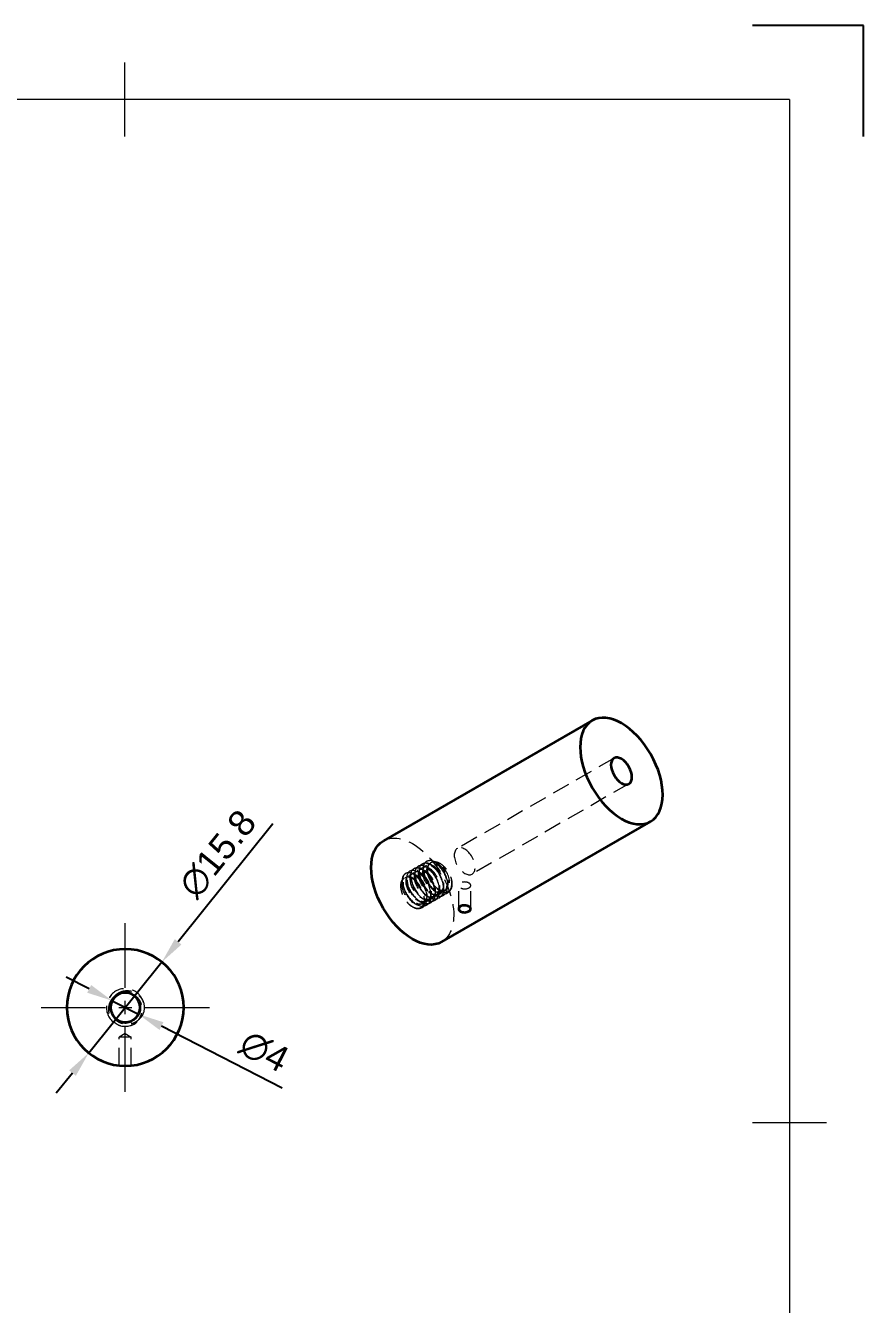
# Model space of a CAD drawing. Header units: millimetres. Extents: x 0 to 210, y 0 to 297.
# Drawn here: x 96.6 to 210, y 123.9 to 297 of the extents above; entities that cross this region are included whole.
import ezdxf

# ---------------------------------------------------------------- set-up
doc = ezdxf.new("R2010")
doc.units = ezdxf.units.MM
doc.header["$LTSCALE"] = 0.75
doc.linetypes.add('CENTER2', pattern=[28.575, 19.05, -3.175, 3.175, -3.175])
doc.linetypes.add('HIDDEN2', pattern=[4.7625, 3.175, -1.5875])
for name, color, linetype, lineweight in [('BORDER', 7, 'Continuous', 18), ('FD_Dimensions', 7, 'Continuous', 18), ('Hidden', 7, 'HIDDEN2', 18), ('Smart Centers', 7, 'CENTER2', 18), ('Visible', 7, 'Continuous', 35)]:
    doc.layers.add(name, color=color, linetype=linetype, lineweight=lineweight)
doc.styles.get("Standard").update_dxf_attribs({"font": 'arial.ttf'})
doc.dimstyles.new('Dim-ISO-25', dxfattribs={"dimtxt": 3.5, "dimasz": 3.5, "dimexe": 2.1, "dimexo": 2.1, "dimgap": 1.4, "dimtad": 1, "dimzin": 12, "dimdsep": 46, "dimtxsty": 'Standard', "dimcen": 0, "dimazin": 3, "dimtp": 0.1, "dimtm": 0.1, "dimtfac": 0.714286, "dimtmove": 0, "dimatfit": 3, "dimfxl": 1, "dimtzin": 12, "dimarcsym": 0})

# ---------------------------------------------------------------- blocks, each defined once
blk = doc.blocks.new('ISO_A4(P)_SHEET')
at = {"layer": 'BORDER'}
for p, q in [((110, 292), (110, 282)), ((200, 287), (20, 287)), ((200, 287), (200, 10)), ((205, 148.5), (195, 148.5))]:
    blk.add_line(p, q, dxfattribs=at)
at = {"layer": 'Defpoints'}
for p, q in [((210, 297), (195, 297)), ((210, 282), (210, 297))]:
    blk.add_line(p, q, dxfattribs=at)
blk = doc.blocks.new('*U7')
at = {"layer": 'Smart Centers', "color": 0, "ltscale": 0.75, "transparency": 16777216}
for p, q in [((0, 2.678906), (0, 11.4)), ((-11.4, 0), (-2.678906, 0)), ((2.678906, 0), (11.4, 0)), ((0, -11.4), (0, -2.678906))]:
    blk.add_line(p, q, dxfattribs=at)
at = {"layer": 'Smart Centers', "color": 0, "linetype": 'Continuous', "ltscale": 0.75, "transparency": 16777216}
for p, q in [((-0.892969, 0), (0.892969, 0)), ((0, -0.892969), (0, 0.892969))]:
    blk.add_line(p, q, dxfattribs=at)
blk = doc.blocks.new('*D16')
at = {"layer": 'Defpoints', "color": 0, "transparency": 16777216}
for p in [(115.043921, 170.285374), (105.137127, 157.977026)]:
    blk.add_point(p, dxfattribs=at)
at = {"layer": 'FD_Dimensions', "color": 0, "lineweight": -2, "transparency": 16777216}
for p, q in [((130.080922, 188.967566), (117.238464, 173.011907)), ((105.137127, 157.977026), (115.043921, 170.285374)), ((102.942583, 155.250493), (100.74804, 152.523961))]:
    blk.add_line(p, q, dxfattribs=at)
at = {"layer": 'FD_Dimensions', "color": 0, "transparency": 16777216}
for points in [[(116.784042, 173.377664), (117.692886, 172.64615), (115.043921, 170.285374)], [(102.488161, 155.616251), (103.397006, 154.884736), (105.137127, 157.977026)]]:
    blk.add_solid(points, dxfattribs=at)
at = {"layer": 'FD_Dimensions', "color": 0, "transparency": 16777216, "insert": (122.597862, 184.909459), "char_height": 3.5, "attachment_point": 5, "rotation": 51.16996281}
blk.add_mtext('∅15.8', dxfattribs=at)
blk = doc.blocks.new('*D17')
at = {"layer": 'Defpoints', "color": 0, "transparency": 16777216}
for p in [(108.311666, 165.045348), (111.869381, 163.217052)]:
    blk.add_point(p, dxfattribs=at)
at = {"layer": 'FD_Dimensions', "color": 0, "lineweight": -2, "transparency": 16777216}
for p, q in [((105.198666, 166.645106), (102.085665, 168.244864)), ((108.311666, 165.045348), (111.869381, 163.217052)), ((131.338953, 153.211719), (114.982382, 161.617294))]:
    blk.add_line(p, q, dxfattribs=at)
at = {"layer": 'FD_Dimensions', "color": 0, "transparency": 16777216}
for points in [[(105.465292, 167.16394), (104.932039, 166.126273), (108.311666, 165.045348)], [(115.249008, 162.136128), (114.715756, 161.098461), (111.869381, 163.217052)]]:
    blk.add_solid(points, dxfattribs=at)
at = {"layer": 'FD_Dimensions', "color": 0, "transparency": 16777216, "insert": (128.887772, 158.16463), "char_height": 3.5, "attachment_point": 5, "rotation": 332.80155001}
blk.add_mtext('∅4', dxfattribs=at)

msp = doc.modelspace()

# ---------------------------------------------------------------- linework, layer by layer
at = {"layer": 'Hidden', "extrusion": (0.707107, 0.407196, 0.578093)}
for p, q in [((176.248, 197.863), (155.035, 185.648)), ((178.244, 194.397), (157.031, 182.181)), ((150.277, 183.554), (150.324, 183.581)), ((150.843, 183.88), (150.89, 183.907)), ((151.292, 183.627), (151.441, 183.713)), ((147.905, 181.677), (148.054, 181.763)), ((148.014, 182.251), (148.061, 182.278)), ((148.463, 181.998), (148.62, 182.089)), ((148.58, 182.577), (148.627, 182.604)), ((149.029, 182.324), (149.186, 182.414)), ((149.146, 182.902), (149.193, 182.93)), ((149.595, 182.65), (149.751, 182.74)), ((149.711, 183.228), (149.758, 183.255)), ((150.16, 182.976), (150.317, 183.066)), ((150.726, 183.301), (150.883, 183.392)), ((155.221, 177.473), (155.221, 180.644)), ((156.844, 177.473), (156.844, 180.644)), ((150.293, 178.166), (150.45, 178.257)), ((150.859, 178.492), (151.016, 178.582)), ((151.418, 178.303), (151.465, 178.33)), ((151.425, 178.818), (151.582, 178.908)), ((151.983, 178.628), (152.031, 178.655)), ((151.99, 179.144), (152.147, 179.234)), ((152.549, 178.954), (152.596, 178.981)), ((152.556, 179.469), (152.713, 179.56)), ((153.115, 179.28), (153.162, 179.307)), ((153.122, 179.795), (153.279, 179.885)), ((153.681, 179.606), (153.728, 179.633)), ((150.286, 177.651), (150.333, 177.678)), ((150.852, 177.977), (150.899, 178.004))]:
    msp.add_line(p, q, dxfattribs=at)
at = {"layer": 'Hidden'}
for p, q in [((110.091, 160.619), (109.279, 160.131)), ((110.902, 160.131), (109.279, 160.131)), ((109.279, 156.273), (109.279, 160.131)), ((110.091, 160.619), (110.902, 160.131)), ((110.902, 156.273), (110.902, 160.131))]:
    msp.add_line(p, q, dxfattribs=at)
for start, end in [(229.92467, 130.07533), (130.07533, 229.92467)]:
    msp.add_arc((110.091, 164.131), 2.117, start, end, dxfattribs=at)
at = {"layer": 'Hidden', "extrusion": (0, 0, -1)}
msp.add_arc((-110.091, 164.131), 2.56, 165.01945, 194.98055, dxfattribs=at)
at = {"layer": 'Hidden', "extrusion": (2e-16, -6e-16, -1)}
for centre, major_axis, ratio, start_param, end_param in [((148.962, 179.842), (-3.942, 6.846), 0.5780931, 0, 3.1415927), ((156.033, 180.644), (-0.812, 0), 0.5758617, 4.712389, 10.9955743)]:
    msp.add_ellipse(centre, major_axis=major_axis, ratio=ratio, start_param=start_param, end_param=end_param, dxfattribs=at)
msp.add_ellipse((156.033, 183.914), major_axis=(-0.998, 1.733), ratio=0.5780931, dxfattribs=at)
at = {"layer": 'Hidden'}
for centre, major_axis, start_param, end_param in [((152.497, 181.878), (-1.056, 1.835), -0.0840181, 1.6586818), ((152.497, 181.878), (-1.056, 1.835), 1.6586818, 6.1991672), ((148.962, 179.842), (-1.056, 1.835), 4.6283709, 6.3710708), ((148.962, 179.842), (-1.278, 2.218), 2.0966683, 2.6195881)]:
    msp.add_ellipse(centre, major_axis=major_axis, ratio=0.5780931, start_param=start_param, end_param=end_param, dxfattribs=at)
at = {"layer": 'Hidden', "extrusion": (0, -6e-16, -1)}
msp.add_ellipse((152.497, 181.878), major_axis=(-1.278, 2.218), ratio=0.5780931, start_param=2.0928009, end_param=2.6157207, dxfattribs=at)
at = {"layer": 'Hidden'}
for points, knots in [([(151.534, 181.109), (151.075, 181.748), (150.844, 182.544), (150.944, 183.072), (151.043, 183.599), (151.466, 183.832), (151.975, 183.639), (152.504, 183.438), (153.097, 182.782), (153.402, 182.026), (153.698, 181.296), (153.709, 180.51), (153.414, 180.072), (153.114, 179.626), (152.509, 179.563), (151.909, 179.904), (151.31, 180.245), (150.745, 180.971), (150.499, 181.68), (150.254, 182.388), (150.339, 183.041), (150.689, 183.278), (151.039, 183.515), (151.634, 183.325), (152.137, 182.799), (152.64, 182.273), (153.024, 181.439), (153.066, 180.731), (153.108, 180.025), (152.806, 179.478), (152.302, 179.373), (151.799, 179.268), (151.12, 179.607), (150.606, 180.2), (150.093, 180.791), (149.769, 181.605), (149.789, 182.199), (149.808, 182.793), (150.167, 183.138), (150.658, 183.041), (151.148, 182.945), (151.743, 182.412), (152.113, 181.714), (152.482, 181.017), (152.606, 180.188), (152.402, 179.653), (152.198, 179.119), (151.676, 178.903), (151.091, 179.108), (150.507, 179.314), (149.888, 179.929), (149.54, 180.622), (149.193, 181.313), (149.132, 182.048), (149.372, 182.431), (149.611, 182.813), (150.137, 182.826), (150.658, 182.452), (151.18, 182.078), (151.67, 181.332), (151.853, 180.595), (152.04, 179.846), (151.898, 179.144), (151.485, 178.856), (151.074, 178.57), (150.414, 178.708), (149.841, 179.187), (149.269, 179.664), (148.81, 180.454), (148.691, 181.126), (148.571, 181.796), (148.794, 182.314), (149.222, 182.395), (149.648, 182.476), (150.257, 182.118), (150.709, 181.5), (151.159, 180.883), (151.43, 180.037), (151.362, 179.395), (151.293, 178.755), (150.889, 178.348), (150.343, 178.377), (149.797, 178.406), (149.134, 178.868), (148.683, 179.512), (148.224, 180.166), (148.006, 180.973), (148.126, 181.492), (148.245, 182.008), (148.691, 182.211), (149.209, 181.985), (149.724, 181.76), (150.284, 181.12), (150.577, 180.391), (150.876, 179.647), (150.879, 178.848), (150.567, 178.416), (150.259, 177.99), (149.659, 177.941), (149.067, 178.284), (148.466, 178.631), (147.903, 179.364), (147.663, 180.074), (147.437, 180.743), (147.505, 181.36), (147.816, 181.616)], [-39.2699082, -39.2699082, -39.2699082, -39.2699082, -38.1569312, -38.1569312, -38.1569312, -37.0445457, -37.0445457, -37.0445457, -35.8869036, -35.8869036, -35.8869036, -34.7683664, -34.7683664, -34.7683664, -33.6322641, -33.6322641, -33.6322641, -32.4983892, -32.4983892, -32.4983892, -31.3666545, -31.3666545, -31.3666545, -30.2369745, -30.2369745, -30.2369745, -29.1092651, -29.1092651, -29.1092651, -27.9834439, -27.9834439, -27.9834439, -26.8594295, -26.8594295, -26.8594295, -25.7371422, -25.7371422, -25.7371422, -24.6165032, -24.6165032, -24.6165032, -23.497435, -23.497435, -23.497435, -22.3798612, -22.3798612, -22.3798612, -21.2637065, -21.2637065, -21.2637065, -20.1488965, -20.1488965, -20.1488965, -19.0353575, -19.0353575, -19.0353575, -17.9230171, -17.9230171, -17.9230171, -16.8081925, -16.8081925, -16.8081925, -15.6743481, -15.6743481, -15.6743481, -14.5447001, -14.5447001, -14.5447001, -13.4189114, -13.4189114, -13.4189114, -12.2966565, -12.2966565, -12.2966565, -11.17762, -11.17762, -11.17762, -10.0614958, -10.0614958, -10.0614958, -8.9479855, -8.9479855, -8.9479855, -7.8355748, -7.8355748, -7.8355748, -6.7059382, -6.7059382, -6.7059382, -5.5837044, -5.5837044, -5.5837044, -4.4676053, -4.4676053, -4.4676053, -3.3295297, -3.3295297, -3.3295297, -2.2075762, -2.2075762, -2.2075762, -1.0703596, -1.0703596, -1.0703596, 0, 0, 0, 0]), ([(149.43, 177.551), (150.08, 177.405), (150.623, 177.728), (150.812, 178.373), (151.001, 179.019), (150.83, 179.961), (150.397, 180.756), (149.965, 181.55), (149.288, 182.166), (148.709, 182.316), (148.13, 182.466), (147.673, 182.144), (147.573, 181.515), (147.469, 180.865), (147.754, 179.915), (148.298, 179.156), (148.837, 178.407), (149.606, 177.878), (150.241, 177.842), (150.874, 177.806), (151.346, 178.265), (151.439, 178.998), (151.532, 179.731), (151.245, 180.707), (150.735, 181.454), (150.227, 182.199), (149.52, 182.685), (148.979, 182.68), (148.439, 182.675), (148.089, 182.183), (148.118, 181.455), (148.146, 180.727), (148.55, 179.796), (149.149, 179.126), (149.747, 178.458), (150.515, 178.079), (151.092, 178.184), (151.669, 178.29), (152.033, 178.874), (152.023, 179.662), (152.013, 180.448), (151.632, 181.405), (151.08, 182.075), (150.529, 182.744), (149.832, 183.101), (149.344, 182.981), (148.856, 182.862), (148.597, 182.272), (148.709, 181.507), (148.82, 180.743), (149.297, 179.836), (149.925, 179.234), (150.552, 178.633), (151.304, 178.361), (151.835, 178.559), (152.365, 178.756), (152.653, 179.414), (152.576, 180.225), (152.499, 181.036), (152.062, 181.966), (151.49, 182.578), (150.919, 183.19), (150.238, 183.46), (149.789, 183.267), (149.331, 183.07), (149.137, 182.4), (149.318, 181.598), (149.499, 180.799), (150.048, 179.905), (150.708, 179.367), (151.366, 178.831), (152.109, 178.672), (152.587, 178.977), (153.064, 179.281), (153.259, 180.035), (153.094, 180.879), (152.928, 181.72), (152.412, 182.616), (151.811, 183.141), (151.213, 183.664), (150.556, 183.797), (150.175, 183.483), (149.795, 183.171), (149.707, 182.428), (149.967, 181.622), (150.228, 180.817), (150.827, 179.984), (151.491, 179.53), (152.169, 179.068), (152.888, 179.022), (153.307, 179.424), (153.724, 179.824), (153.829, 180.649), (153.588, 181.503), (153.347, 182.353), (152.775, 183.198), (152.165, 183.636), (151.557, 184.072), (150.938, 184.088), (150.621, 183.686), (150.299, 183.278), (150.304, 182.455), (150.65, 181.634), (150.991, 180.823), (151.652, 180.048), (152.327, 179.694), (153.007, 179.337), (153.675, 179.424), (154.018, 179.921), (154.261, 180.273), (154.342, 180.818), (154.246, 181.412)], [14.3986269, 14.3986269, 14.3986269, 14.3986269, 15.4599714, 15.4599714, 15.4599714, 16.5207778, 16.5207778, 16.5207778, 17.5810615, 17.5810615, 17.5810615, 18.6415329, 18.6415329, 18.6415329, 19.7361267, 19.7361267, 19.7361267, 20.8179531, 20.8179531, 20.8179531, 21.8978108, 21.8978108, 21.8978108, 22.9757742, 22.9757742, 22.9757742, 24.0519168, 24.0519168, 24.0519168, 25.1263105, 25.1263105, 25.1263105, 26.1990264, 26.1990264, 26.1990264, 27.2701342, 27.2701342, 27.2701342, 28.3397028, 28.3397028, 28.3397028, 29.4077999, 29.4077999, 29.4077999, 30.4744924, 30.4744924, 30.4744924, 31.5398463, 31.5398463, 31.5398463, 32.6039266, 32.6039266, 32.6039266, 33.6667977, 33.6667977, 33.6667977, 34.7285233, 34.7285233, 34.7285233, 35.7891661, 35.7891661, 35.7891661, 36.8487885, 36.8487885, 36.8487885, 37.9300748, 37.9300748, 37.9300748, 39.007535, 39.007535, 39.007535, 40.0814619, 40.0814619, 40.0814619, 41.1521387, 41.1521387, 41.1521387, 42.2198401, 42.2198401, 42.2198401, 43.2848329, 43.2848329, 43.2848329, 44.3473775, 44.3473775, 44.3473775, 45.4077278, 45.4077278, 45.4077278, 46.4879308, 46.4879308, 46.4879308, 47.5609233, 47.5609233, 47.5609233, 48.6278347, 48.6278347, 48.6278347, 49.6897299, 49.6897299, 49.6897299, 50.7677962, 50.7677962, 50.7677962, 51.8331646, 51.8331646, 51.8331646, 52.9071608, 52.9071608, 52.9071608, 53.668535, 53.668535, 53.668535, 53.668535]), ([(148.494, 178.09), (149.144, 177.561), (149.878, 177.399), (150.356, 177.691), (150.834, 177.984), (151.039, 178.719), (150.888, 179.552), (150.737, 180.384), (150.237, 181.282), (149.645, 181.822), (149.052, 182.361), (148.391, 182.522), (147.996, 182.236), (147.588, 181.94), (147.483, 181.179), (147.751, 180.349), (148.015, 179.529), (148.633, 178.678), (149.314, 178.229), (149.992, 177.781), (150.705, 177.754), (151.114, 178.171), (151.523, 178.587), (151.612, 179.427), (151.355, 180.286), (151.098, 181.144), (150.507, 181.983), (149.891, 182.4), (149.275, 182.817), (148.66, 182.795), (148.365, 182.355), (148.071, 181.916), (148.108, 181.079), (148.475, 180.264), (148.841, 179.451), (149.522, 178.694), (150.2, 178.373), (150.877, 178.053), (151.524, 178.182), (151.841, 178.706), (152.158, 179.229), (152.134, 180.125), (151.796, 180.966), (151.459, 181.807), (150.825, 182.56), (150.217, 182.868), (149.61, 183.175), (149.055, 183.027), (148.837, 182.505), (148.62, 181.983), (148.748, 181.109), (149.177, 180.315), (149.604, 179.522), (150.315, 178.842), (150.98, 178.611), (151.645, 178.381), (152.239, 178.61), (152.491, 179.197), (152.744, 179.782), (152.647, 180.702), (152.262, 181.522), (151.878, 182.341), (151.223, 183.029), (150.628, 183.263), (150.021, 183.502), (149.502, 183.259), (149.347, 182.663), (149.192, 182.07), (149.405, 181.153), (149.898, 180.375), (150.388, 179.6), (151.136, 178.997), (151.789, 178.871), (152.441, 178.745), (152.973, 179.1), (153.14, 179.771), (153.308, 180.44), (153.107, 181.396), (152.653, 182.183), (152.199, 182.968), (151.513, 183.553), (150.941, 183.664), (150.371, 183.774), (149.939, 183.409), (149.871, 182.754), (149.802, 182.099), (150.098, 181.183), (150.632, 180.453), (151.176, 179.711), (151.946, 179.195), (152.576, 179.171), (153.201, 179.148), (153.663, 179.611), (153.751, 180.344), (153.838, 181.072), (153.553, 182.036), (153.05, 182.777), (152.55, 183.514), (151.855, 184), (151.316, 184.01), (150.769, 184.02), (150.407, 183.539), (150.426, 182.813), (150.445, 182.096), (150.835, 181.172), (151.423, 180.497), (152.016, 179.816), (152.786, 179.419), (153.372, 179.509), (153.787, 179.573), (154.104, 179.873), (154.246, 180.33)], [13.875707, 13.875707, 13.875707, 13.875707, 14.9370516, 14.9370516, 14.9370516, 15.997858, 15.997858, 15.997858, 17.0581416, 17.0581416, 17.0581416, 18.1186131, 18.1186131, 18.1186131, 19.2132069, 19.2132069, 19.2132069, 20.2950333, 20.2950333, 20.2950333, 21.374891, 21.374891, 21.374891, 22.4528544, 22.4528544, 22.4528544, 23.5289969, 23.5289969, 23.5289969, 24.6033907, 24.6033907, 24.6033907, 25.6761066, 25.6761066, 25.6761066, 26.7472144, 26.7472144, 26.7472144, 27.816783, 27.816783, 27.816783, 28.8848801, 28.8848801, 28.8848801, 29.9515726, 29.9515726, 29.9515726, 31.0169264, 31.0169264, 31.0169264, 32.0810068, 32.0810068, 32.0810068, 33.1438779, 33.1438779, 33.1438779, 34.2056035, 34.2056035, 34.2056035, 35.2662463, 35.2662463, 35.2662463, 36.3258687, 36.3258687, 36.3258687, 37.407155, 37.407155, 37.407155, 38.4846152, 38.4846152, 38.4846152, 39.5585421, 39.5585421, 39.5585421, 40.6292189, 40.6292189, 40.6292189, 41.6969202, 41.6969202, 41.6969202, 42.7619131, 42.7619131, 42.7619131, 43.8244577, 43.8244577, 43.8244577, 44.884808, 44.884808, 44.884808, 45.965011, 45.965011, 45.965011, 47.0380035, 47.0380035, 47.0380035, 48.1049149, 48.1049149, 48.1049149, 49.1668101, 49.1668101, 49.1668101, 50.2448764, 50.2448764, 50.2448764, 51.3102448, 51.3102448, 51.3102448, 52.384241, 52.384241, 52.384241, 53.1456152, 53.1456152, 53.1456152, 53.1456152]), ([(150.107, 180.297), (149.783, 181.014), (149.21, 181.611), (148.704, 181.787), (148.198, 181.963), (147.786, 181.711), (147.7, 181.172), (147.611, 180.611), (147.883, 179.769), (148.385, 179.127), (148.869, 178.507), (149.543, 178.105), (150.07, 178.143), (150.604, 178.182), (150.961, 178.676), (150.964, 179.367), (150.968, 180.058), (150.622, 180.91), (150.131, 181.477), (149.641, 182.042), (149.034, 182.294), (148.654, 182.107), (148.275, 181.921), (148.144, 181.308), (148.348, 180.608), (148.553, 179.91), (149.083, 179.16), (149.674, 178.771), (150.265, 178.382), (150.888, 178.372), (151.23, 178.758), (151.571, 179.142), (151.617, 179.902), (151.36, 180.643), (151.104, 181.384), (150.562, 182.07), (150.038, 182.349), (149.515, 182.627), (149.038, 182.487), (148.878, 182.012), (148.717, 181.538), (148.881, 180.755), (149.301, 180.085), (149.72, 179.417), (150.376, 178.896), (150.94, 178.807), (151.504, 178.718), (151.951, 179.064), (152.064, 179.675), (152.178, 180.285), (151.954, 181.129), (151.528, 181.776), (151.103, 182.422), (150.499, 182.84), (150.048, 182.823), (149.598, 182.805), (149.325, 182.354), (149.389, 181.714), (149.453, 181.074), (149.854, 180.276), (150.4, 179.75), (150.955, 179.214), (151.633, 178.988), (152.088, 179.203), (152.541, 179.417), (152.75, 180.06), (152.622, 180.797), (152.494, 181.531), (152.039, 182.324), (151.518, 182.762), (150.998, 183.199), (150.439, 183.263), (150.156, 182.931), (149.874, 182.6), (149.88, 181.893), (150.19, 181.192), (150.499, 180.493), (151.096, 179.836), (151.685, 179.575), (152.273, 179.316), (152.827, 179.464), (153.074, 179.953), (153.32, 180.442), (153.251, 181.248), (152.919, 181.961), (152.583, 182.685), (151.993, 183.277), (151.485, 183.431), (150.98, 183.584), (150.582, 183.298), (150.52, 182.734), (150.458, 182.174), (150.733, 181.368), (151.217, 180.75), (151.712, 180.12), (152.401, 179.719), (152.93, 179.775), (153.452, 179.83), (153.794, 180.326), (153.793, 181.012), (153.791, 181.707), (153.438, 182.562), (152.944, 183.124), (152.478, 183.653), (151.91, 183.902), (151.534, 183.758)], [2.0087828, 2.0087828, 2.0087828, 2.0087828, 3.1217598, 3.1217598, 3.1217598, 4.2341453, 4.2341453, 4.2341453, 5.3917873, 5.3917873, 5.3917873, 6.5103246, 6.5103246, 6.5103246, 7.6464269, 7.6464269, 7.6464269, 8.7803018, 8.7803018, 8.7803018, 9.9120365, 9.9120365, 9.9120365, 11.0417165, 11.0417165, 11.0417165, 12.1694258, 12.1694258, 12.1694258, 13.2952471, 13.2952471, 13.2952471, 14.4192614, 14.4192614, 14.4192614, 15.5415488, 15.5415488, 15.5415488, 16.6621878, 16.6621878, 16.6621878, 17.781256, 17.781256, 17.781256, 18.8988297, 18.8988297, 18.8988297, 20.0149844, 20.0149844, 20.0149844, 21.1297945, 21.1297945, 21.1297945, 22.2433334, 22.2433334, 22.2433334, 23.3556739, 23.3556739, 23.3556739, 24.4704984, 24.4704984, 24.4704984, 25.6043428, 25.6043428, 25.6043428, 26.7339909, 26.7339909, 26.7339909, 27.8597796, 27.8597796, 27.8597796, 28.9820345, 28.9820345, 28.9820345, 30.1010709, 30.1010709, 30.1010709, 31.2171952, 31.2171952, 31.2171952, 32.3307054, 32.3307054, 32.3307054, 33.4431161, 33.4431161, 33.4431161, 34.5727528, 34.5727528, 34.5727528, 35.6949866, 35.6949866, 35.6949866, 36.8110856, 36.8110856, 36.8110856, 37.9491613, 37.9491613, 37.9491613, 39.0711148, 39.0711148, 39.0711148, 40.2083313, 40.2083313, 40.2083313, 41.278691, 41.278691, 41.278691, 41.278691]), ([(151.534, 183.758), (151.616, 183.809), (151.707, 183.842), (151.908, 183.875), (152.017, 183.873), (152.327, 183.82), (152.534, 183.733), (152.956, 183.463), (153.166, 183.279), (153.562, 182.834), (153.743, 182.574), (154.048, 182.009), (154.167, 181.709), (154.246, 181.412)], [-0.4740226, -0.4740226, -0.4740226, -0.4740226, -0.42385289, -0.42385289, -0.37250778, -0.37250778, -0.28429064, -0.28429064, -0.19279941, -0.19279941, -0.09803541, -0.09803541, 0, 0, 0, 0]), ([(147.816, 181.616), (147.674, 181.54), (147.561, 181.415), (147.398, 181.082), (147.354, 180.873), (147.344, 180.394), (147.381, 180.127), (147.536, 179.568), (147.655, 179.281), (147.9, 178.838), (148.006, 178.675), (148.237, 178.366), (148.362, 178.221), (148.494, 178.09)], [0, 0, 0, 0, 0.08386521, 0.08386521, 0.17099512, 0.17099512, 0.26138826, 0.26138826, 0.35504311, 0.35504311, 0.41299127, 0.41299127, 0.47211959, 0.47211959, 0.47211959, 0.47211959]), ([(112.558, 164.79), (112.395, 165.381), (112.025, 165.917), (111.514, 166.259), (110.761, 166.763), (109.733, 166.823), (108.926, 166.411), (108.107, 165.993), (107.55, 165.104), (107.531, 164.184), (107.512, 163.275), (108.019, 162.374), (108.805, 161.917), (109.598, 161.457), (110.642, 161.469), (111.424, 161.946), (111.979, 162.284), (112.396, 162.842), (112.564, 163.469)], [47.3853497, 47.3853497, 47.3853497, 47.3853497, 48.1049149, 48.1049149, 48.1049149, 49.1668101, 49.1668101, 49.1668101, 50.2448764, 50.2448764, 50.2448764, 51.3102448, 51.3102448, 51.3102448, 52.384241, 52.384241, 52.384241, 53.1456152, 53.1456152, 53.1456152, 53.1456152]), ([(108.728, 165.751), (108.843, 165.871), (108.973, 165.977), (109.257, 166.159), (109.411, 166.233), (109.849, 166.385), (110.142, 166.426), (110.739, 166.393), (111.037, 166.316), (111.596, 166.05), (111.851, 165.859), (112.283, 165.383), (112.452, 165.1), (112.564, 164.793)], [-0.4740226, -0.4740226, -0.4740226, -0.4740226, -0.42385289, -0.42385289, -0.37250778, -0.37250778, -0.28429064, -0.28429064, -0.19279941, -0.19279941, -0.09803541, -0.09803541, 0, 0, 0, 0]), ([(108.471, 165.494), (108.269, 165.3), (108.109, 165.068), (107.879, 164.546), (107.817, 164.259), (107.802, 163.666), (107.854, 163.366), (108.074, 162.792), (108.242, 162.524), (108.589, 162.155), (108.738, 162.03), (109.065, 161.814), (109.243, 161.726), (109.429, 161.658)], [0, 0, 0, 0, 0.08386521, 0.08386521, 0.17099512, 0.17099512, 0.26138826, 0.26138826, 0.35504311, 0.35504311, 0.41299127, 0.41299127, 0.47211959, 0.47211959, 0.47211959, 0.47211959]), ([(110.752, 161.658), (111.06, 161.769), (111.343, 161.939), (111.818, 162.37), (112.009, 162.625), (112.275, 163.185), (112.352, 163.482), (112.385, 164.079), (112.345, 164.373), (112.192, 164.811), (112.118, 164.965), (111.936, 165.249), (111.83, 165.378), (111.71, 165.494)], [0, 0, 0, 0, 0.09803541, 0.09803541, 0.19279941, 0.19279941, 0.28429064, 0.28429064, 0.37250778, 0.37250778, 0.42385289, 0.42385289, 0.4740226, 0.4740226, 0.4740226, 0.4740226]), ([(112.564, 163.469), (112.496, 163.283), (112.407, 163.106), (112.192, 162.779), (112.067, 162.63), (111.698, 162.283), (111.43, 162.114), (110.856, 161.895), (110.555, 161.843), (109.963, 161.857), (109.676, 161.92), (109.154, 162.15), (108.922, 162.31), (108.728, 162.511)], [-0.47211959, -0.47211959, -0.47211959, -0.47211959, -0.41299127, -0.41299127, -0.35504311, -0.35504311, -0.26138826, -0.26138826, -0.17099512, -0.17099512, -0.08386521, -0.08386521, 0, 0, 0, 0])]:
    msp.add_open_spline(points, degree=3, knots=knots, dxfattribs=at)
at = {"layer": 'Hidden', "extrusion": (1.6209e-12, 3.86e-13, -1)}
msp.add_open_spline([(149.43, 177.551), (149.647, 177.517), (149.847, 177.54), (150.183, 177.699), (150.318, 177.83), (150.507, 178.179), (150.561, 178.391), (150.584, 178.866), (150.556, 179.122), (150.448, 179.542), (150.395, 179.698), (150.267, 180.005), (150.192, 180.154), (150.107, 180.297)], degree=3, knots=[0, 0, 0, 0, 0.09803541, 0.09803541, 0.19279941, 0.19279941, 0.28429064, 0.28429064, 0.37250778, 0.37250778, 0.42385289, 0.42385289, 0.4740226, 0.4740226, 0.4740226, 0.4740226], dxfattribs=at)
at = {"layer": 'Hidden', "extrusion": (-1.4022e-12, -2.123e-13, -1)}
msp.add_open_spline([(154.246, 180.33), (154.198, 180.206), (154.136, 180.097), (153.983, 179.917), (153.895, 179.846), (153.634, 179.713), (153.445, 179.684), (153.038, 179.739), (152.826, 179.818), (152.407, 180.071), (152.204, 180.239), (151.835, 180.64), (151.671, 180.866), (151.534, 181.109)], degree=3, knots=[-0.47211959, -0.47211959, -0.47211959, -0.47211959, -0.41299127, -0.41299127, -0.35504311, -0.35504311, -0.26138826, -0.26138826, -0.17099512, -0.17099512, -0.08386521, -0.08386521, 0, 0, 0, 0], dxfattribs=at)
at = {"layer": 'Visible', "extrusion": (0.707107, 0.407196, 0.578093)}
for p, q in [((173.304, 202.976), (145.02, 186.688)), ((181.188, 189.284), (152.904, 172.996))]:
    msp.add_line(p, q, dxfattribs=at)
at = {"layer": 'Visible', "extrusion": (0, 0, -1)}
for radius in [7.9, 2]:
    msp.add_circle((-110.091, 164.131), radius, dxfattribs=at)
at = {"layer": 'Visible', "extrusion": (2e-16, -6e-16, -1)}
for major_axis in [(-3.942, 6.846), (-0.998, 1.733)]:
    msp.add_ellipse((177.246, 196.13), major_axis=major_axis, ratio=0.5780931, dxfattribs=at)
msp.add_ellipse((148.962, 179.842), major_axis=(-3.942, 6.846), ratio=0.5780931, start_param=3.1415927, end_param=6.2831853, dxfattribs=at)
at = {"layer": 'Visible'}
msp.add_open_spline([(156.607, 177.16), (156.535, 177.118), (156.443, 177.08), (156.243, 177.026), (156.135, 177.01), (155.931, 177.001), (155.822, 177.008), (155.623, 177.05), (155.531, 177.084), (155.387, 177.167), (155.325, 177.221), (155.242, 177.343), (155.221, 177.41), (155.221, 177.536), (155.242, 177.603), (155.325, 177.725), (155.387, 177.779), (155.531, 177.862), (155.623, 177.896), (155.822, 177.937), (155.931, 177.944), (156.135, 177.936), (156.243, 177.92), (156.443, 177.866), (156.535, 177.828), (156.679, 177.745), (156.741, 177.694), (156.824, 177.585), (156.844, 177.527), (156.844, 177.419), (156.824, 177.361), (156.741, 177.252), (156.679, 177.201), (156.607, 177.16)], degree=3, knots=[0, 0, 0, 0, 0.03059135, 0.03059135, 0.0611827, 0.0611827, 0.09177394, 0.09177394, 0.12236517, 0.12236517, 0.1529564, 0.1529564, 0.18354764, 0.18354764, 0.21413899, 0.21413899, 0.24473034, 0.24473034, 0.27532169, 0.27532169, 0.30591304, 0.30591304, 0.33650427, 0.33650427, 0.36709551, 0.36709551, 0.39768674, 0.39768674, 0.42827798, 0.42827798, 0.45886933, 0.45886933, 0.48946068, 0.48946068, 0.48946068, 0.48946068], dxfattribs=at)

# ---------------------------------------------------------------- block references
at = {"layer": 'BORDER'}
msp.add_blockref('ISO_A4(P)_SHEET', (0, 0), dxfattribs=at)
at = {"layer": 'Smart Centers', "ltscale": 0.75}
msp.add_blockref('*U7', (110.091, 164.131), dxfattribs=at)

# ---------------------------------------------------------------- dimensions: what is measured, and where the dimension line sits
at = {"layer": 'FD_Dimensions'}
for p1, p2, picture, middle in [((105.137, 157.977), (115.044, 170.285), '*D16', (125.157, 182.85)), ((108.312, 165.045), (111.869, 163.217), '*D17', (127.386, 155.243))]:
    dim = msp.add_diameter_dim_2p(p1=p1, p2=p2, dimstyle='Dim-ISO-25', override={"dimlfac": 1, "dimclrd": 0, "dimclre": 0}, dxfattribs=at)
    dim.commit()
    dim.dimension.update_dxf_attribs({"geometry": picture, "text_midpoint": middle, "dimtype": 163})

doc.saveas('drawing.dxf')
